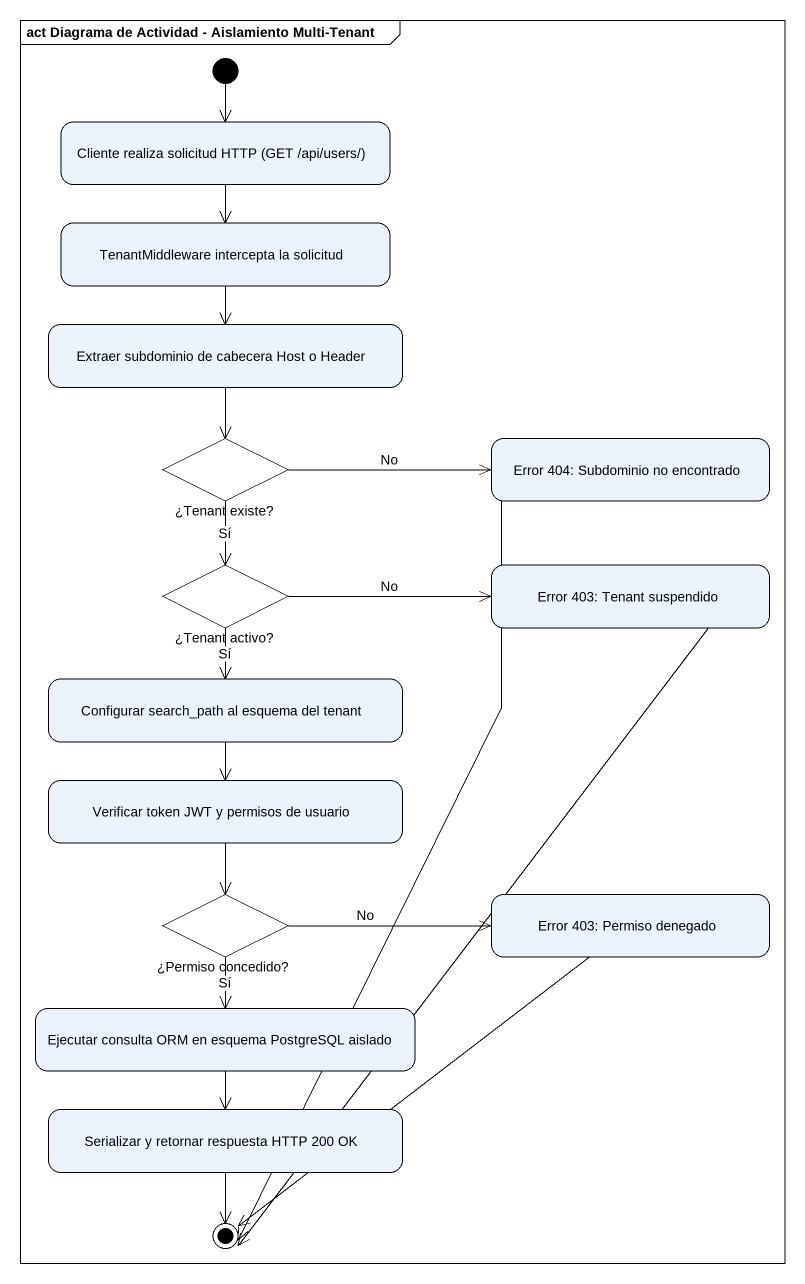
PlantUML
@startuml
mainframe act Diagrama de Actividad - Aislamiento Multi-Tenant
hide empty description
state "Cliente realiza solicitud HTTP (GET /api/users/)" as Cliente_realiza_solicitud
state "TenantMiddleware intercepta la solicitud" as TenantMiddleware_intercepta
state "Extraer subdominio de cabecera Host o Header" as Extraer_subdominio_de
state "¿Tenant existe?" as Tenant_existe <<choice>>
state "Error 404: Subdominio no encontrado" as Error_404_Subdominio_no
state "¿Tenant activo?" as Tenant_activo <<choice>>
state "Error 403: Tenant suspendido" as Error_403_Tenant_suspendido
state "Configurar search_path al esquema del tenant" as Configurar_search_path_al
state "Verificar token JWT y permisos de usuario" as Verificar_token_JWT_y
state "¿Permiso concedido?" as Permiso_concedido <<choice>>
state "Error 403: Permiso denegado" as Error_403_Permiso_denegado
state "Ejecutar consulta ORM en esquema PostgreSQL aislado" as Ejecutar_consulta_ORM_en
state "Serializar y retornar respuesta HTTP 200 OK" as Serializar_y_retornar
[*] --> Cliente_realiza_solicitud
Cliente_realiza_solicitud --> TenantMiddleware_intercepta
TenantMiddleware_intercepta --> Extraer_subdominio_de
Extraer_subdominio_de --> Tenant_existe
Tenant_existe -right-> Error_404_Subdominio_no : No
Tenant_existe --> Tenant_activo : Sí
Tenant_activo -right-> Error_403_Tenant_suspendido : No
Tenant_activo --> Configurar_search_path_al : Sí
Configurar_search_path_al --> Verificar_token_JWT_y
Verificar_token_JWT_y --> Permiso_concedido
Permiso_concedido -right-> Error_403_Permiso_denegado : No
Permiso_concedido --> Ejecutar_consulta_ORM_en : Sí
Ejecutar_consulta_ORM_en --> Serializar_y_retornar
Error_404_Subdominio_no --> [*]
Error_403_Tenant_suspendido --> [*]
Error_403_Permiso_denegado --> [*]
Serializar_y_retornar --> [*]
@enduml
